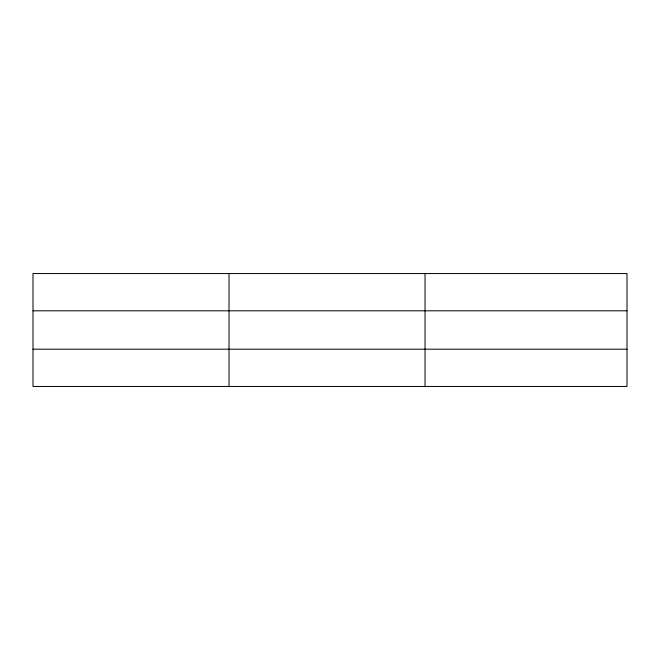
<?xml version="1.0" encoding="UTF-8"?>
<svg xmlns="http://www.w3.org/2000/svg" width="660" height="660" viewBox="0 0 660 660"><rect width="100%" height="100%" fill="white"/><g stroke="black" fill="none" stroke-linecap="round" stroke-linejoin="round"><path stroke-width="0.99" d="M229.02 386.447L229.02 273.553M425.04 386.447L425.04 273.553M627 349.189L627 386.447L33 386.447L33 273.553L627 273.553L627 349.189L33 349.189M33 310.81L627 310.81"/></g></svg>
